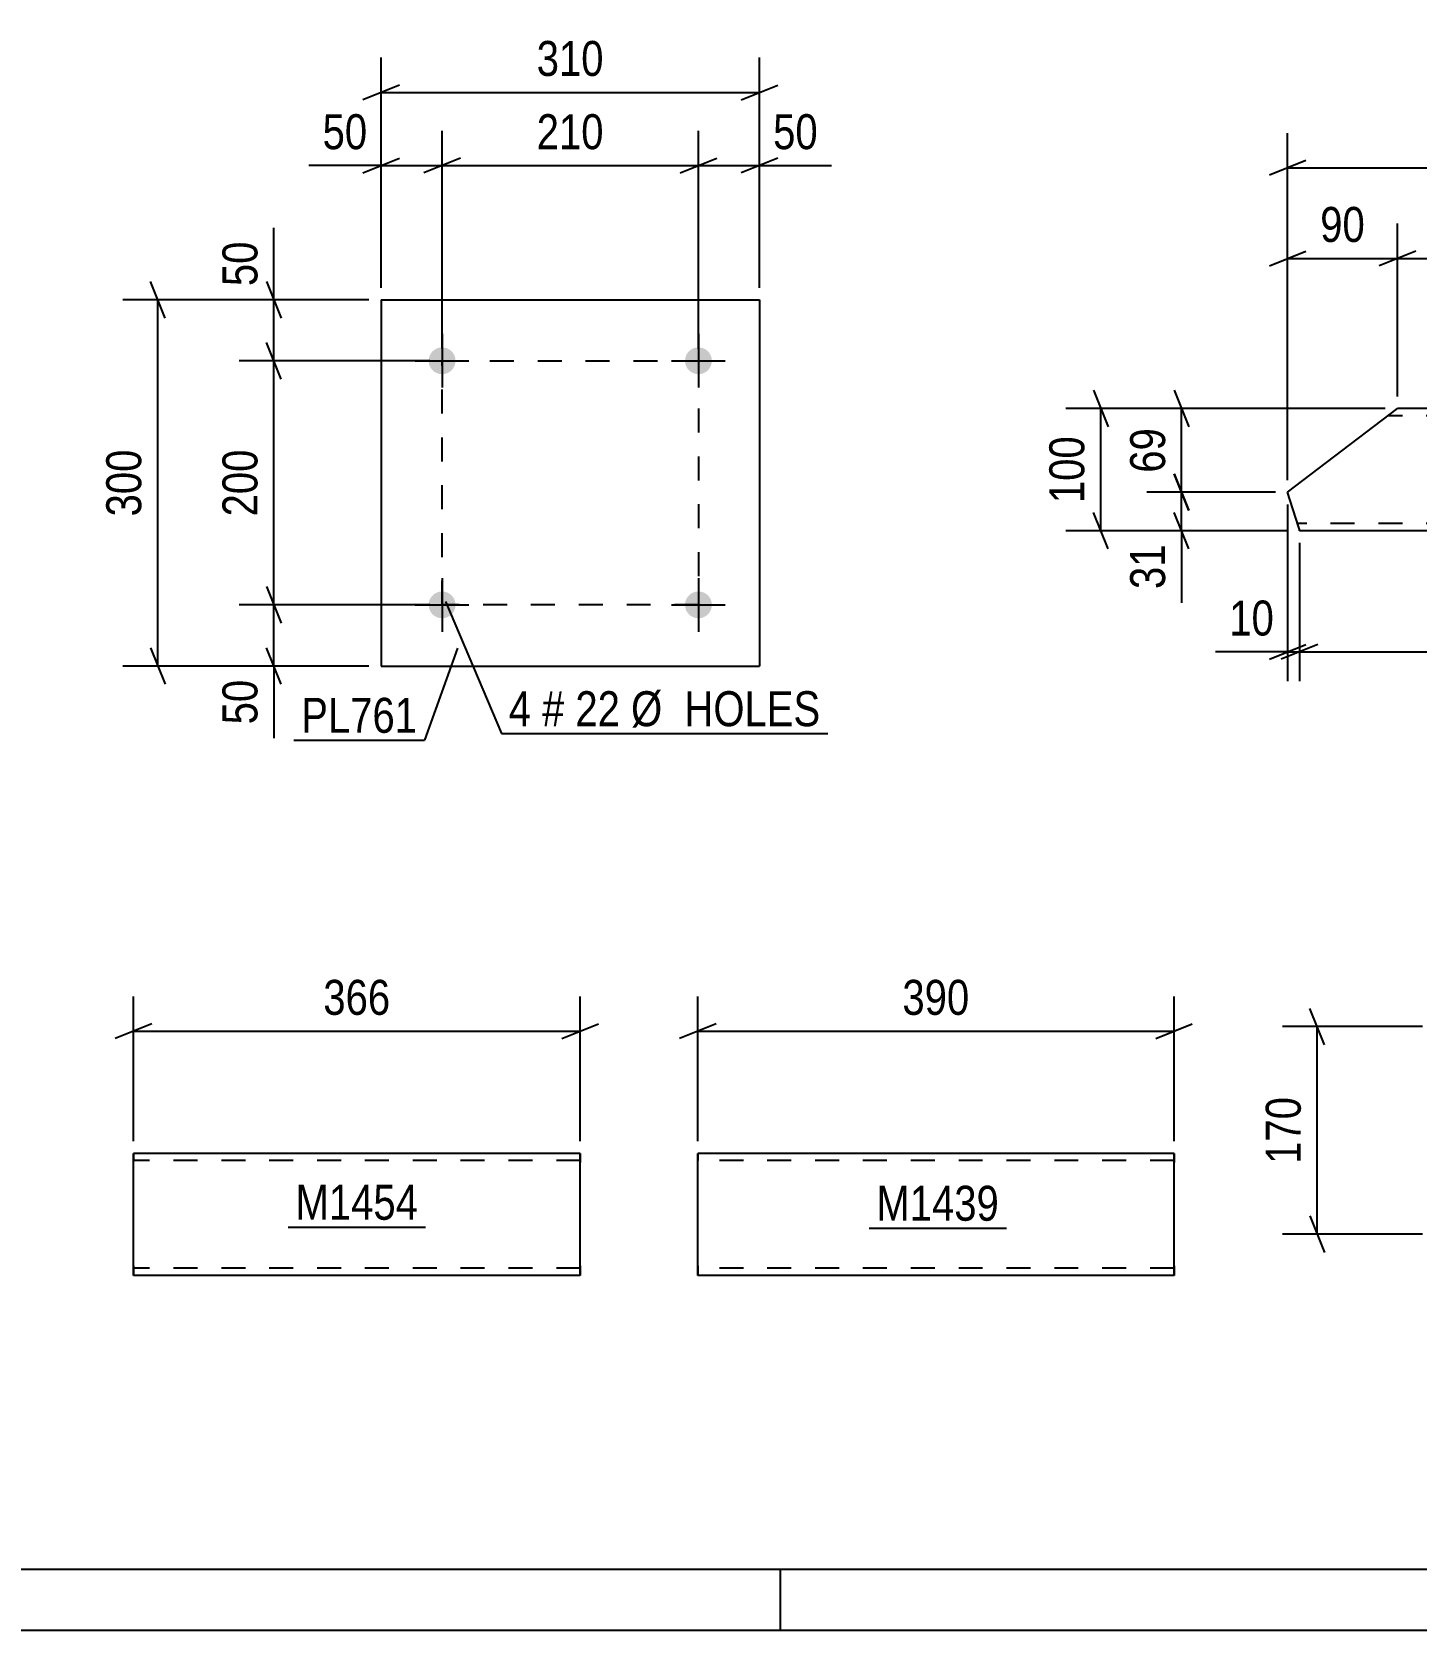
# Model space of a CAD drawing. Header units: millimetres. Extents: x 0 to 841, y 0 to 594.
# Drawn here: x 149.7 to 263.1, y 0 to 130.9 of the extents above; entities that cross this region are included whole.
import ezdxf

# ---------------------------------------------------------------- set-up
doc = ezdxf.new("R2010")
doc.units = ezdxf.units.MM
doc.linetypes.add('DXK_LINE_DOT2', pattern=[3.9198, 1.9599, -1.9599])
doc.styles.add('Arial Narrow', font='ARIALN.TTF', dxfattribs={"height": 0.2})

# ---------------------------------------------------------------- blocks, each defined once
blk = doc.blocks.new('Unknown-318885883-1135')
at = {"color": 5, "linetype": 'Continuous'}
for p, q in [((5, 5), (836, 5)), ((211, 0), (211, 5)), ((0, 0), (841, 0))]:
    blk.add_line(p, q, dxfattribs=at)
blk = doc.blocks.new('Part-318885883-6175 - 6169')
at = {"color": 2, "linetype": 'Continuous'}
for p, q in [((252.56, 93.23), (261.56, 100.08)), ((281.56, 100.08), (261.56, 100.08)), ((307.63, 100.08), (281.66, 100.08)), ((307.63, 100.08), (309, 95.68)), ((309, 95.68), (301.66, 90.08)), ((253.44, 90.43), (252.56, 93.23)), ((253.52, 90.17), (253.44, 90.43)), ((253.54, 90.08), (253.52, 90.17)), ((281.56, 90.08), (253.54, 90.08)), ((301.66, 90.08), (281.66, 90.08))]:
    blk.add_line(p, q, dxfattribs=at)
at = {"color": 7, "linetype": 'DXK_LINE_DOT2'}
for p, q in [((281.56, 99.48), (260.77, 99.48)), ((307.82, 99.48), (281.66, 99.48)), ((253.34, 90.73), (253.31, 90.82)), ((281.56, 90.68), (253.36, 90.68)), ((302.45, 90.68), (281.66, 90.68))]:
    blk.add_line(p, q, dxfattribs=at)
blk = doc.blocks.new('Part-318885883-6470 - 6466')
at = {"color": 2, "linetype": 'Continuous'}
for p, q in [((158, 39.06), (158, 39.06)), ((194.61, 39.06), (158, 39.06)), ((158, 38.96), (158, 39.06)), ((158, 38.7), (158, 38.96)), ((158, 38.31), (158, 38.7)), ((158, 29.8), (158, 38.31)), ((194.61, 39.06), (194.61, 38.96)), ((194.61, 38.96), (194.61, 38.7)), ((194.61, 38.7), (194.61, 38.31)), ((194.61, 29.8), (194.61, 38.31)), ((158, 29.41), (158, 29.8)), ((158, 29.15), (158, 29.41)), ((158, 29.06), (158, 29.15)), ((158, 29.06), (158, 29.06)), ((194.61, 29.06), (158, 29.06)), ((194.61, 29.8), (194.61, 29.41)), ((194.61, 29.41), (194.61, 29.15)), ((194.61, 29.15), (194.61, 29.06))]:
    blk.add_line(p, q, dxfattribs=at)
at = {"color": 7, "linetype": 'DXK_LINE_DOT2'}
for p, q in [((158, 39.06), (158, 38.96)), ((158, 38.96), (158, 38.7)), ((158, 38.7), (158, 38.46)), ((158, 29.7), (158, 38.46)), ((158, 38.46), (158, 38.46)), ((194.61, 38.46), (158, 38.46)), ((158, 38.41), (158, 38.46)), ((158, 38.41), (158, 38.46)), ((158, 30.03), (158, 38.41)), ((158, 38.31), (158, 38.41)), ((158, 38.28), (158, 38.31)), ((158, 38.09), (158, 38.28)), ((158, 29.83), (158, 38.09)), ((194.61, 39.06), (194.61, 39.06)), ((194.61, 38.96), (194.61, 39.06)), ((194.61, 38.7), (194.61, 38.96)), ((194.61, 38.46), (194.61, 38.7)), ((194.61, 29.7), (194.61, 38.46)), ((194.61, 38.41), (194.61, 38.46)), ((194.61, 38.41), (194.61, 38.46)), ((194.61, 30.03), (194.61, 38.41)), ((194.61, 38.31), (194.61, 38.41)), ((194.61, 38.28), (194.61, 38.31)), ((194.61, 38.09), (194.61, 38.28)), ((194.61, 29.83), (194.61, 38.09)), ((158, 29.83), (158, 30.03)), ((158, 29.7), (158, 29.83)), ((158, 29.83), (158, 29.7)), ((158, 29.66), (158, 29.7)), ((158, 29.7), (158, 29.66)), ((158, 29.7), (158, 29.41)), ((158, 29.66), (158, 29.66)), ((194.61, 29.66), (158, 29.66)), ((158, 29.41), (158, 29.15)), ((158, 29.15), (158, 29.06)), ((194.61, 29.83), (194.61, 30.03)), ((194.61, 29.7), (194.61, 29.83)), ((194.61, 29.83), (194.61, 29.7)), ((194.61, 29.66), (194.61, 29.7)), ((194.61, 29.7), (194.61, 29.66)), ((194.61, 29.41), (194.61, 29.7)), ((194.61, 29.15), (194.61, 29.41)), ((194.61, 29.06), (194.61, 29.15)), ((194.61, 29.06), (194.61, 29.06))]:
    blk.add_line(p, q, dxfattribs=at)
blk = doc.blocks.new('Bolt-318885883-6525 - 6486')
at = {"linetype": 'Continuous'}
for points in [[(184.39, 84, -1), (182.19, 84, -1)], [(205.39, 84, -1), (203.19, 84, -1)]]:
    blk.add_hatch(color=1, dxfattribs=at).paths.add_polyline_path(points)
at = {"color": 1, "linetype": 'Continuous'}
for p, q in [((183.29, 86.2), (183.29, 81.8)), ((204.29, 86.2), (204.29, 81.8)), ((181.09, 84), (185.49, 84)), ((202.09, 84), (206.49, 84))]:
    blk.add_line(p, q, dxfattribs=at)
blk = doc.blocks.new('Part-318885883-6492 - 6486')
at = {"color": 2, "linetype": 'Continuous'}
for p, q in [((178.29, 108.99), (178.29, 78.99)), ((178.29, 108.99), (209.29, 108.99)), ((209.29, 108.99), (209.29, 78.99)), ((178.29, 78.99), (209.29, 78.99))]:
    blk.add_line(p, q, dxfattribs=at)
blk = doc.blocks.new('Bolt-318885883-6530 - 6486')
at = {"linetype": 'Continuous'}
for points in [[(184.39, 104, -1), (182.19, 104, -1)], [(205.39, 104, -1), (203.19, 104, -1)]]:
    blk.add_hatch(color=1, dxfattribs=at).paths.add_polyline_path(points)
at = {"color": 1, "linetype": 'Continuous'}
for p, q in [((183.29, 106.2), (183.29, 101.8)), ((204.29, 106.2), (204.29, 101.8)), ((181.09, 104), (185.49, 104)), ((202.09, 104), (206.49, 104))]:
    blk.add_line(p, q, dxfattribs=at)
blk = doc.blocks.new('Part-318885883-6710 - 6706')
at = {"color": 2, "linetype": 'Continuous'}
for p, q in [((204.24, 39.06), (204.24, 39.06)), ((243.25, 39.06), (204.24, 39.06)), ((204.24, 38.96), (204.24, 39.06)), ((204.24, 38.7), (204.24, 38.96)), ((204.24, 38.31), (204.24, 38.7)), ((204.24, 29.8), (204.24, 38.31)), ((243.25, 39.06), (243.25, 38.96)), ((243.25, 38.96), (243.25, 38.7)), ((243.25, 38.7), (243.25, 38.31)), ((243.25, 29.8), (243.25, 38.31)), ((204.24, 29.41), (204.24, 29.8)), ((204.24, 29.15), (204.24, 29.41)), ((204.24, 29.06), (204.24, 29.15)), ((204.24, 29.06), (204.24, 29.06)), ((243.25, 29.06), (204.24, 29.06)), ((243.25, 29.8), (243.25, 29.41)), ((243.25, 29.41), (243.25, 29.15)), ((243.25, 29.15), (243.25, 29.06))]:
    blk.add_line(p, q, dxfattribs=at)
at = {"color": 7, "linetype": 'DXK_LINE_DOT2'}
for p, q in [((204.24, 39.06), (204.24, 38.96)), ((204.24, 38.96), (204.24, 38.7)), ((204.24, 38.7), (204.24, 38.46)), ((204.24, 29.7), (204.24, 38.46)), ((204.24, 38.46), (204.24, 38.46)), ((243.25, 38.46), (204.24, 38.46)), ((204.24, 38.41), (204.24, 38.46)), ((204.24, 38.41), (204.24, 38.46)), ((204.24, 30.03), (204.24, 38.41)), ((204.24, 38.31), (204.24, 38.41)), ((204.24, 38.28), (204.24, 38.31)), ((204.24, 38.09), (204.24, 38.28)), ((204.24, 29.83), (204.24, 38.09)), ((243.25, 39.06), (243.25, 39.06)), ((243.25, 38.96), (243.25, 39.06)), ((243.25, 38.7), (243.25, 38.96)), ((243.25, 38.46), (243.25, 38.7)), ((243.25, 29.7), (243.25, 38.46)), ((243.25, 38.41), (243.25, 38.46)), ((243.25, 38.41), (243.25, 38.46)), ((243.25, 30.03), (243.25, 38.41)), ((243.25, 38.31), (243.25, 38.41)), ((243.25, 38.28), (243.25, 38.31)), ((243.25, 38.09), (243.25, 38.28)), ((243.25, 29.83), (243.25, 38.09)), ((204.24, 29.83), (204.24, 30.03)), ((204.24, 29.7), (204.24, 29.83)), ((204.24, 29.83), (204.24, 29.7)), ((204.24, 29.66), (204.24, 29.7)), ((204.24, 29.7), (204.24, 29.66)), ((204.24, 29.7), (204.24, 29.41)), ((204.24, 29.66), (204.24, 29.66)), ((243.25, 29.66), (204.24, 29.66)), ((204.24, 29.41), (204.24, 29.15)), ((204.24, 29.15), (204.24, 29.06)), ((243.25, 29.83), (243.25, 30.03)), ((243.25, 29.7), (243.25, 29.83)), ((243.25, 29.83), (243.25, 29.7)), ((243.25, 29.66), (243.25, 29.7)), ((243.25, 29.7), (243.25, 29.66)), ((243.25, 29.41), (243.25, 29.7)), ((243.25, 29.15), (243.25, 29.41)), ((243.25, 29.06), (243.25, 29.15)), ((243.25, 29.06), (243.25, 29.06))]:
    blk.add_line(p, q, dxfattribs=at)
blk = doc.blocks.new('Rectangle-318885883-6649 - 6486')
at = {"color": 1, "linetype": 'DXK_LINE_DOT2'}
blk.add_lwpolyline([(183.29, 104), (204.29, 104), (204.29, 84), (183.29, 84), (183.29, 104)], close=True, dxfattribs=at)
blk = doc.blocks.new('StraightDimension-318885883-2208 - 2181')
at = {"color": 7, "linetype": 'Continuous'}
for p, q in [((255.58, 47.94), (254.38, 50.94)), ((263.6, 49.44), (252.13, 49.44)), ((254.98, 32.44), (254.98, 49.44)), ((254.38, 33.94), (255.58, 30.94)), ((263.6, 32.44), (252.13, 32.44))]:
    blk.add_line(p, q, dxfattribs=at)
at = {"color": 0}
blk.add_wipeout([(254.23, 44.28), (250.03, 44.28), (250.03, 37.6), (254.23, 37.6)], dxfattribs=at)
at = {"color": 3, "style": 'Arial Narrow'}
blk.add_text('170', height=2.863, rotation=90.0002, dxfattribs=at).set_placement((253.63, 38.2))
blk = doc.blocks.new('StraightDimension-318885883-6368 - 6169')
at = {"color": 7, "linetype": 'Continuous'}
for p, q in [((252.56, 92.23), (252.56, 77.74)), ((253.54, 89.08), (253.54, 77.74)), ((252.56, 80.14), (246.66, 80.14)), ((252.56, 80.14), (246.66, 80.14)), ((251.06, 79.54), (254.06, 80.74)), ((255.04, 80.74), (252.04, 79.54)), ((252.56, 80.14), (253.54, 80.14))]:
    blk.add_line(p, q, dxfattribs=at)
at = {"color": 0}
blk.add_wipeout([(252.04, 80.89), (252.04, 85.09), (247.18, 85.09), (247.18, 80.89)], dxfattribs=at)
at = {"color": 3, "style": 'Arial Narrow'}
blk.add_text('10', height=2.863, dxfattribs=at).set_placement((247.78, 81.49))
blk = doc.blocks.new('StraightDimension-318885883-6385 - 6169')
at = {"color": 7, "linetype": 'Continuous'}
for p, q in [((253.54, 89.08), (253.54, 77.74)), ((301.66, 89.08), (301.66, 77.74)), ((255.04, 80.74), (252.04, 79.54)), ((253.54, 80.14), (301.66, 80.14)), ((300.16, 79.54), (303.16, 80.74))]:
    blk.add_line(p, q, dxfattribs=at)
at = {"color": 0}
blk.add_wipeout([(281.86, 80.89), (281.86, 85.09), (273.35, 85.09), (273.35, 80.89)], dxfattribs=at)
at = {"color": 3, "style": 'Arial Narrow'}
blk.add_text('3083', height=2.863, dxfattribs=at).set_placement((273.95, 81.49))
blk = doc.blocks.new('StraightDimension-318885883-6427 - 6169')
at = {"color": 7, "linetype": 'Continuous'}
for p, q in [((252.56, 94.23), (252.56, 122.66)), ((309, 96.68), (309, 122.66)), ((254.06, 120.41), (251.06, 119.21)), ((252.56, 119.81), (309, 119.81)), ((307.5, 119.21), (310.5, 120.41))]:
    blk.add_line(p, q, dxfattribs=at)
at = {"color": 0}
blk.add_wipeout([(285.04, 120.56), (285.04, 124.76), (276.53, 124.76), (276.53, 120.56)], dxfattribs=at)
at = {"color": 3, "style": 'Arial Narrow'}
blk.add_text('3167', height=2.863, dxfattribs=at).set_placement((277.13, 121.16))
blk = doc.blocks.new('StraightDimension-318885883-19519 - 6169')
at = {"color": 7, "linetype": 'Continuous'}
for p, q in [((243.27, 101.58), (244.47, 98.58)), ((260.56, 100.08), (241.02, 100.08)), ((243.87, 93.23), (243.87, 100.08)), ((244.47, 91.73), (243.27, 94.73)), ((251.56, 93.23), (241.02, 93.23))]:
    blk.add_line(p, q, dxfattribs=at)
at = {"color": 0}
blk.add_wipeout([(243.12, 99.08), (238.92, 99.08), (238.92, 94.23), (243.12, 94.23)], dxfattribs=at)
at = {"color": 3, "style": 'Arial Narrow'}
blk.add_text('69', height=2.863, rotation=90.0002, dxfattribs=at).set_placement((242.52, 94.83))
blk = doc.blocks.new('StraightDimension-318885883-19520 - 6169')
at = {"color": 7, "linetype": 'Continuous'}
for p, q in [((243.27, 94.73), (244.47, 91.73)), ((251.56, 93.23), (241.02, 93.23)), ((243.87, 90.08), (243.87, 93.23)), ((244.47, 88.58), (243.27, 91.58)), ((252.54, 90.08), (241.02, 90.08)), ((243.87, 90.08), (243.87, 84.18)), ((243.87, 90.08), (243.87, 84.18))]:
    blk.add_line(p, q, dxfattribs=at)
at = {"color": 0}
blk.add_wipeout([(243.12, 89.56), (238.92, 89.56), (238.92, 84.7), (243.12, 84.7)], dxfattribs=at)
at = {"color": 3, "style": 'Arial Narrow'}
blk.add_text('31', height=2.863, rotation=90.0002, dxfattribs=at).set_placement((242.52, 85.3))
blk = doc.blocks.new('StraightDimension-318885883-19568 - 6169')
at = {"color": 7, "linetype": 'Continuous'}
for p, q in [((236.65, 101.58), (237.85, 98.58)), ((260.56, 100.08), (234.4, 100.08)), ((237.25, 90.08), (237.25, 100.08)), ((237.85, 88.58), (236.65, 91.58)), ((252.54, 90.08), (234.4, 90.08))]:
    blk.add_line(p, q, dxfattribs=at)
at = {"color": 0}
blk.add_wipeout([(236.5, 98.42), (232.3, 98.42), (232.3, 91.74), (236.5, 91.74)], dxfattribs=at)
at = {"color": 3, "style": 'Arial Narrow'}
blk.add_text('100', height=2.863, rotation=90.0002, dxfattribs=at).set_placement((235.9, 92.34))
blk = doc.blocks.new('StraightDimension-318885883-19601 - 6169')
at = {"color": 7, "linetype": 'Continuous'}
for p, q in [((261.56, 101.08), (261.56, 115.24)), ((307.63, 101.08), (307.63, 115.24)), ((263.06, 112.99), (260.06, 111.79)), ((306.13, 111.79), (309.13, 112.99)), ((261.56, 112.39), (307.63, 112.39))]:
    blk.add_line(p, q, dxfattribs=at)
at = {"color": 0}
blk.add_wipeout([(288.85, 113.14), (288.85, 117.34), (280.34, 117.34), (280.34, 113.14)], dxfattribs=at)
at = {"color": 3, "style": 'Arial Narrow'}
blk.add_text('3063', height=2.863, dxfattribs=at).set_placement((280.94, 113.74))
blk = doc.blocks.new('StraightDimension-318885883-19602 - 6169')
at = {"color": 7, "linetype": 'Continuous'}
for p, q in [((252.56, 94.23), (252.56, 115.24)), ((261.56, 101.08), (261.56, 115.24)), ((251.06, 111.79), (254.06, 112.99)), ((263.06, 112.99), (260.06, 111.79)), ((252.56, 112.39), (261.56, 112.39))]:
    blk.add_line(p, q, dxfattribs=at)
at = {"color": 0}
blk.add_wipeout([(259.49, 113.14), (259.49, 117.34), (254.63, 117.34), (254.63, 113.14)], dxfattribs=at)
at = {"color": 3, "style": 'Arial Narrow'}
blk.add_text('90', height=2.863, dxfattribs=at).set_placement((255.23, 113.74))
blk = doc.blocks.new('StraightDimension-318885883-6472 - 6466')
at = {"color": 7, "linetype": 'Continuous'}
for p, q in [((158, 40.06), (158, 51.91)), ((194.61, 40.06), (194.61, 51.91)), ((159.5, 49.66), (156.5, 48.46)), ((158, 49.06), (194.61, 49.06)), ((193.11, 48.46), (196.11, 49.66))]:
    blk.add_line(p, q, dxfattribs=at)
at = {"color": 0}
blk.add_wipeout([(179.65, 49.81), (179.65, 54.01), (172.96, 54.01), (172.96, 49.81)], dxfattribs=at)
at = {"color": 3, "style": 'Arial Narrow'}
blk.add_text('366', height=2.863, dxfattribs=at).set_placement((173.56, 50.41))
blk = doc.blocks.new('StraightDimension-318885883-6620 - 6486')
at = {"color": 7, "linetype": 'Continuous'}
for p, q in [((183.29, 105), (183.29, 122.84)), ((204.29, 105), (204.29, 122.84)), ((184.79, 120.59), (181.79, 119.39)), ((202.79, 119.39), (205.79, 120.59)), ((183.29, 119.99), (204.29, 119.99))]:
    blk.add_line(p, q, dxfattribs=at)
at = {"color": 0}
blk.add_wipeout([(197.13, 120.74), (197.13, 124.94), (190.44, 124.94), (190.44, 120.74)], dxfattribs=at)
at = {"color": 3, "style": 'Arial Narrow'}
blk.add_text('210', height=2.863, dxfattribs=at).set_placement((191.04, 121.34))
blk = doc.blocks.new('StraightDimension-318885883-6585 - 6486')
at = {"color": 7, "linetype": 'Continuous'}
for p, q in [((160.59, 107.49), (159.39, 110.49)), ((177.29, 108.99), (157.14, 108.99)), ((159.99, 78.99), (159.99, 108.99)), ((159.39, 80.49), (160.59, 77.49)), ((177.29, 78.99), (157.14, 78.99))]:
    blk.add_line(p, q, dxfattribs=at)
at = {"color": 0}
blk.add_wipeout([(159.24, 97.34), (155.04, 97.34), (155.04, 90.65), (159.24, 90.65)], dxfattribs=at)
at = {"color": 3, "style": 'Arial Narrow'}
blk.add_text('300', height=2.863, rotation=90.0002, dxfattribs=at).set_placement((158.64, 91.25))
blk = doc.blocks.new('StraightDimension-318885883-6542 - 6486')
at = {"color": 7, "linetype": 'Continuous'}
for p, q in [((168.91, 85.5), (170.11, 82.5)), ((182.29, 84), (166.66, 84)), ((169.51, 78.99), (169.51, 84)), ((170.11, 77.49), (168.91, 80.49)), ((177.29, 78.99), (166.66, 78.99)), ((169.51, 78.99), (169.51, 73.09)), ((169.51, 78.99), (169.51, 73.09))]:
    blk.add_line(p, q, dxfattribs=at)
at = {"color": 0}
blk.add_wipeout([(168.76, 78.47), (164.56, 78.47), (164.56, 73.61), (168.76, 73.61)], dxfattribs=at)
at = {"color": 3, "style": 'Arial Narrow'}
blk.add_text('50', height=2.863, rotation=90.0002, dxfattribs=at).set_placement((168.16, 74.21))
blk = doc.blocks.new('StraightDimension-318885883-6555 - 6486')
at = {"color": 7, "linetype": 'Continuous'}
for p, q in [((170.11, 102.5), (168.91, 105.5)), ((182.29, 104), (166.66, 104)), ((169.51, 84), (169.51, 104)), ((168.91, 85.5), (170.11, 82.5)), ((182.29, 84), (166.66, 84))]:
    blk.add_line(p, q, dxfattribs=at)
at = {"color": 0}
blk.add_wipeout([(168.76, 97.34), (164.56, 97.34), (164.56, 90.65), (168.76, 90.65)], dxfattribs=at)
at = {"color": 3, "style": 'Arial Narrow'}
blk.add_text('200', height=2.863, rotation=90.0002, dxfattribs=at).set_placement((168.16, 91.25))
blk = doc.blocks.new('StraightDimension-318885883-6571 - 6486')
at = {"color": 7, "linetype": 'Continuous'}
for p, q in [((169.51, 108.99), (169.51, 114.9)), ((169.51, 108.99), (169.51, 114.9)), ((168.91, 110.49), (170.11, 107.49)), ((177.29, 108.99), (166.66, 108.99)), ((169.51, 104), (169.51, 108.99)), ((170.11, 102.5), (168.91, 105.5)), ((182.29, 104), (166.66, 104))]:
    blk.add_line(p, q, dxfattribs=at)
at = {"color": 0}
blk.add_wipeout([(168.76, 114.37), (164.56, 114.37), (164.56, 109.52), (168.76, 109.52)], dxfattribs=at)
at = {"color": 3, "style": 'Arial Narrow'}
blk.add_text('50', height=2.863, rotation=90.0002, dxfattribs=at).set_placement((168.16, 110.12))
blk = doc.blocks.new('StraightDimension-318885883-6596 - 6486')
at = {"color": 7, "linetype": 'Continuous'}
for p, q in [((178.29, 109.99), (178.29, 128.84)), ((209.29, 109.99), (209.29, 128.84)), ((179.79, 126.59), (176.79, 125.39)), ((178.29, 125.99), (209.29, 125.99)), ((207.79, 125.39), (210.79, 126.59))]:
    blk.add_line(p, q, dxfattribs=at)
at = {"color": 0}
blk.add_wipeout([(197.13, 126.74), (197.13, 130.94), (190.44, 130.94), (190.44, 126.74)], dxfattribs=at)
at = {"color": 3, "style": 'Arial Narrow'}
blk.add_text('310', height=2.863, dxfattribs=at).set_placement((191.04, 127.34))
blk = doc.blocks.new('StraightDimension-318885883-6607 - 6486')
at = {"color": 7, "linetype": 'Continuous'}
for p, q in [((204.29, 105), (204.29, 122.84)), ((209.29, 109.99), (209.29, 122.84)), ((202.79, 119.39), (205.79, 120.59)), ((210.79, 120.59), (207.79, 119.39)), ((204.29, 119.99), (209.29, 119.99)), ((209.29, 119.99), (215.19, 119.99)), ((209.29, 119.99), (215.19, 119.99))]:
    blk.add_line(p, q, dxfattribs=at)
at = {"color": 0}
blk.add_wipeout([(214.67, 120.74), (214.67, 124.94), (209.81, 124.94), (209.81, 120.74)], dxfattribs=at)
at = {"color": 3, "style": 'Arial Narrow'}
blk.add_text('50', height=2.863, dxfattribs=at).set_placement((210.41, 121.34))
blk = doc.blocks.new('StraightDimension-318885883-6636 - 6486')
at = {"color": 7, "linetype": 'Continuous'}
for p, q in [((178.29, 109.99), (178.29, 122.84)), ((183.29, 105), (183.29, 122.84)), ((176.79, 119.39), (179.79, 120.59)), ((184.79, 120.59), (181.79, 119.39)), ((178.29, 119.99), (172.38, 119.99)), ((178.29, 119.99), (172.38, 119.99)), ((178.29, 119.99), (183.29, 119.99))]:
    blk.add_line(p, q, dxfattribs=at)
at = {"color": 0}
blk.add_wipeout([(177.76, 120.74), (177.76, 124.94), (172.9, 124.94), (172.9, 120.74)], dxfattribs=at)
at = {"color": 3, "style": 'Arial Narrow'}
blk.add_text('50', height=2.863, dxfattribs=at).set_placement((173.5, 121.34))
blk = doc.blocks.new('StraightDimension-318885883-6712 - 6706')
at = {"color": 7, "linetype": 'Continuous'}
for p, q in [((204.24, 40.06), (204.24, 51.91)), ((243.25, 40.06), (243.25, 51.91)), ((205.74, 49.66), (202.74, 48.46)), ((204.24, 49.06), (243.25, 49.06)), ((241.75, 48.46), (244.75, 49.66))]:
    blk.add_line(p, q, dxfattribs=at)
at = {"color": 0}
blk.add_wipeout([(227.09, 49.81), (227.09, 54.01), (220.4, 54.01), (220.4, 49.81)], dxfattribs=at)
at = {"color": 3, "style": 'Arial Narrow'}
blk.add_text('390', height=2.863, dxfattribs=at).set_placement((221, 50.41))
blk = doc.blocks.new('Mark-318885883-6468 - 6466')
at = {"color": 0}
blk.add_wipeout([(181.33, 33.62), (181.33, 36.62), (171.28, 36.62), (171.28, 33.62)], dxfattribs=at)
blk.add_wipeout([(181.33, 33.62), (181.33, 36.62), (171.28, 36.62), (171.28, 33.62)], dxfattribs=at)
at = {"color": 30, "linetype": 'Continuous'}
blk.add_line((170.68, 33.02), (181.93, 33.02), dxfattribs=at)
at = {"color": 3, "style": 'Arial Narrow'}
blk.add_text('M1454', height=2.863, dxfattribs=at).set_placement((171.28, 33.62))
blk = doc.blocks.new('Mark-318885883-6488 - 6486')
at = {"color": 0}
blk.add_wipeout([(181.26, 73.52), (181.26, 76.52), (171.75, 76.52), (171.75, 73.52)], dxfattribs=at)
blk.add_wipeout([(181.26, 73.52), (181.26, 76.52), (171.75, 76.52), (171.75, 73.52)], dxfattribs=at)
at = {"color": 30, "linetype": 'Continuous'}
for p in [(184.55, 80.44), (171.15, 72.92)]:
    blk.add_line(p, (181.86, 72.92), dxfattribs=at)
at = {"color": 3, "style": 'Arial Narrow'}
blk.add_text('PL761', height=2.863, dxfattribs=at).set_placement((171.75, 73.52))
blk = doc.blocks.new('MarkSet-318885883-6696 - 6486')
at = {"color": 0}
for points in [[(190.58, 74.06), (190.58, 77.06), (188.75, 77.06), (188.75, 74.06)], [(193.31, 74.06), (193.31, 77.06), (191.48, 77.06), (191.48, 74.06)], [(197.87, 74.06), (197.87, 77.06), (194.21, 77.06), (194.21, 74.06)], [(214.29, 74.06), (214.29, 77.06), (198.77, 77.06), (198.77, 74.06)]]:
    blk.add_wipeout(points, dxfattribs=at)
for points in [[(190.58, 74.06), (190.58, 77.06), (188.75, 77.06), (188.75, 74.06)], [(193.31, 74.06), (193.31, 77.06), (191.48, 77.06), (191.48, 74.06)], [(197.87, 74.06), (197.87, 77.06), (194.21, 77.06), (194.21, 74.06)], [(214.29, 74.06), (214.29, 77.06), (198.77, 77.06), (198.77, 74.06)]]:
    blk.add_wipeout(points, dxfattribs=at)
at = {"color": 7, "linetype": 'Continuous'}
for p, q in [((183.56, 84.27), (188.15, 73.46)), ((188.15, 73.46), (214.89, 73.46))]:
    blk.add_line(p, q, dxfattribs=at)
at = {"color": 3, "style": 'Arial Narrow'}
for s, height, p in [('4', 2.86, (188.75, 74.06)), ('#', 2.86, (191.48, 74.06)), ('22', 2.863, (194.21, 74.06)), ('Ø  HOLES', 2.863, (198.77, 74.06))]:
    blk.add_text(s, height=height, dxfattribs=at).set_placement(p)
blk = doc.blocks.new('Mark-318885883-6708 - 6706')
at = {"color": 0}
blk.add_wipeout([(228.92, 33.54), (228.92, 36.54), (218.87, 36.54), (218.87, 33.54)], dxfattribs=at)
blk.add_wipeout([(228.92, 33.54), (228.92, 36.54), (218.87, 36.54), (218.87, 33.54)], dxfattribs=at)
at = {"color": 30, "linetype": 'Continuous'}
blk.add_line((218.27, 32.94), (229.52, 32.94), dxfattribs=at)
at = {"color": 3, "style": 'Arial Narrow'}
blk.add_text('M1439', height=2.863, dxfattribs=at).set_placement((218.87, 33.54))

msp = doc.modelspace()

# ---------------------------------------------------------------- block references
for name in ['Unknown-318885883-1135', 'Part-318885883-6492 - 6486', 'Bolt-318885883-6530 - 6486', 'Rectangle-318885883-6649 - 6486', 'Part-318885883-6175 - 6169', 'Bolt-318885883-6525 - 6486', 'Part-318885883-6470 - 6466', 'Part-318885883-6710 - 6706']:
    msp.add_blockref(name, (0, 0))

# ---------------------------------------------------------------- next in the draw order: block references
for name in ['StraightDimension-318885883-6620 - 6486', 'StraightDimension-318885883-6427 - 6169', 'StraightDimension-318885883-6585 - 6486', 'StraightDimension-318885883-6368 - 6169', 'StraightDimension-318885883-6472 - 6466', 'StraightDimension-318885883-6712 - 6706', 'StraightDimension-318885883-2208 - 2181', 'Mark-318885883-6468 - 6466', 'Mark-318885883-6708 - 6706']:
    msp.add_blockref(name, (0, 0))

# ---------------------------------------------------------------- next in the draw order: block references
for name in ['StraightDimension-318885883-19519 - 6169', 'StraightDimension-318885883-6385 - 6169', 'StraightDimension-318885883-6542 - 6486']:
    msp.add_blockref(name, (0, 0))

# ---------------------------------------------------------------- next in the draw order: block references
for name in ['StraightDimension-318885883-6555 - 6486', 'StraightDimension-318885883-19520 - 6169', 'Mark-318885883-6488 - 6486']:
    msp.add_blockref(name, (0, 0))

# ---------------------------------------------------------------- next in the draw order: block references
for name in ['StraightDimension-318885883-6571 - 6486', 'StraightDimension-318885883-19568 - 6169', 'MarkSet-318885883-6696 - 6486']:
    msp.add_blockref(name, (0, 0))

# ---------------------------------------------------------------- next in the draw order: block references
for name in ['StraightDimension-318885883-6596 - 6486', 'StraightDimension-318885883-19601 - 6169']:
    msp.add_blockref(name, (0, 0))

# ---------------------------------------------------------------- next in the draw order: block references
for name in ['StraightDimension-318885883-6636 - 6486', 'StraightDimension-318885883-6607 - 6486', 'StraightDimension-318885883-19602 - 6169']:
    msp.add_blockref(name, (0, 0))

doc.saveas('drawing.dxf')
